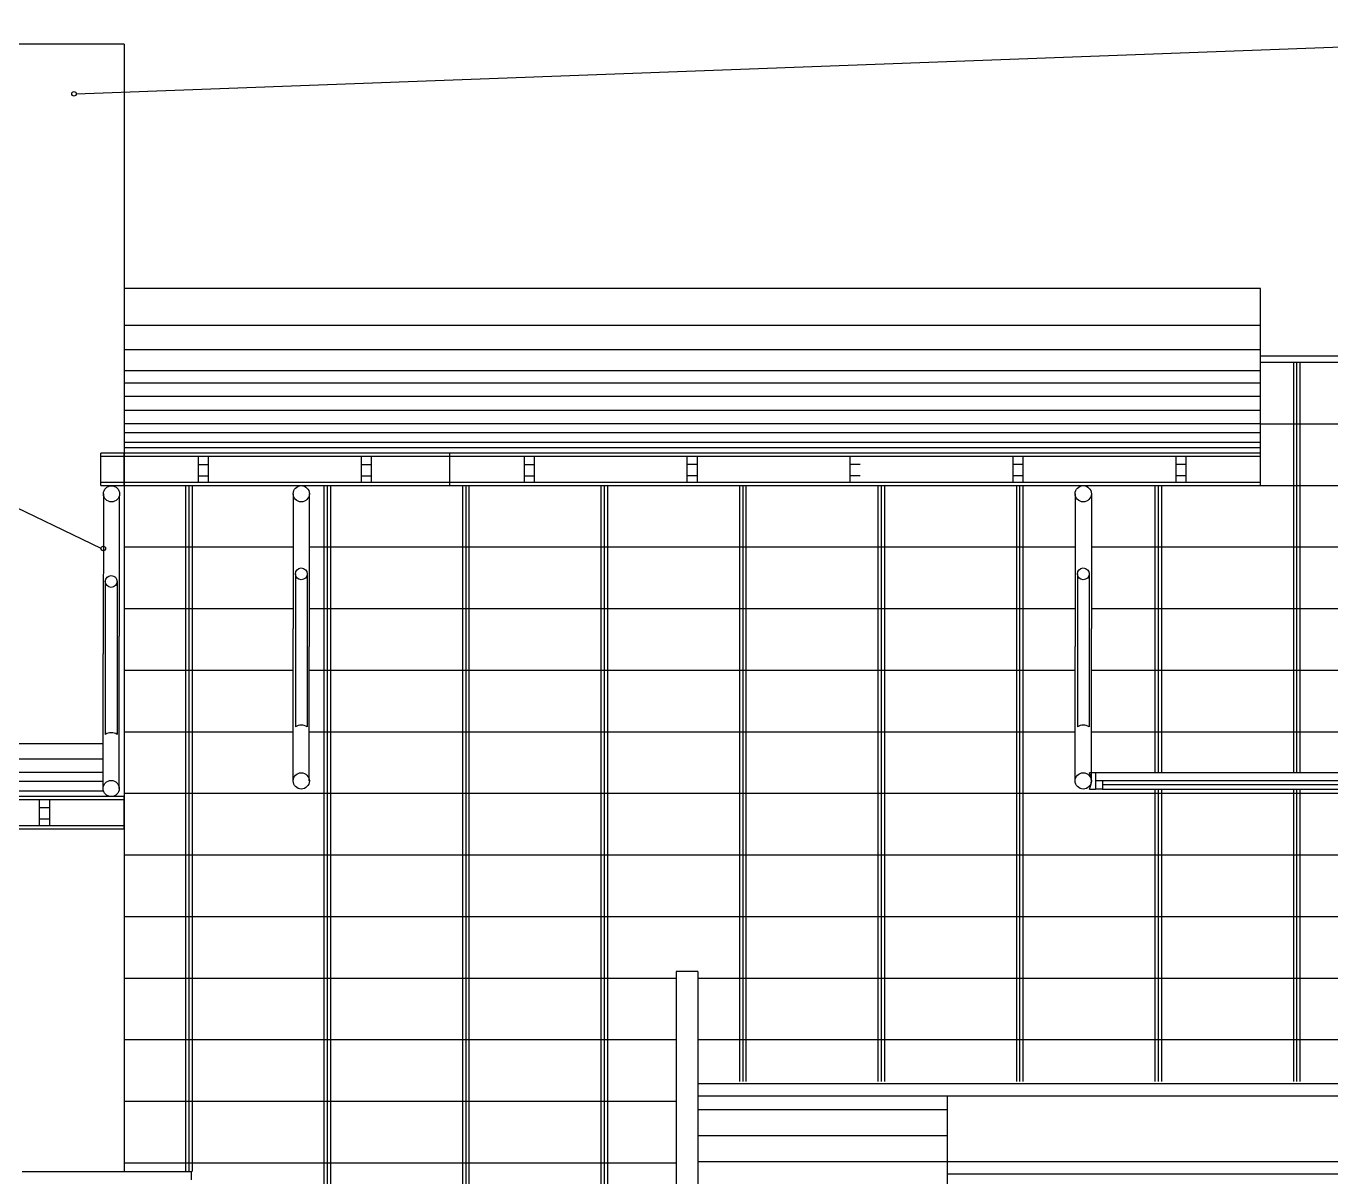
# Model space of a CAD drawing. Extents: x -30 to 1202, y 231 to 898.
# Drawn here: x 105.36 to 153.41, y 634.55 to 676.92 of the extents above; entities that cross this region are included whole.
import ezdxf

# ---------------------------------------------------------------- set-up
doc = ezdxf.new("R2010")
doc.units = 0
doc.header["$LTSCALE"] = 0.04
for name, color, linetype in [('0.1', 1, 'CONTINUOUS'), ('0.2', 2, 'CONTINUOUS'), ('0.3', 3, 'CONTINUOUS'), ('0.5', 5, 'CONTINUOUS')]:
    doc.layers.add(name, color=color, linetype=linetype)

msp = doc.modelspace()

# ---------------------------------------------------------------- linework, layer by layer
at = {"layer": '0.1'}
for p, q in [((107.208, 674.428), (174.312, 676.921)), ((108.121, 657.687), (75.211, 673.515)), ((150.819, 667.256), (108.967, 667.256)), ((150.819, 661.195), (150.819, 667.256)), ((150.819, 665.898), (108.967, 665.898)), ((150.819, 664.996), (108.967, 664.996)), ((150.819, 664.785), (162.819, 664.785)), ((150.819, 664.226), (108.967, 664.226)), ((150.819, 664.545), (162.819, 664.545)), ((152.043, 649.427), (152.043, 664.545)), ((152.163, 649.427), (152.163, 664.545)), ((152.283, 649.427), (152.283, 664.545)), ((150.819, 663.768), (108.967, 663.768)), ((150.819, 663.283), (108.967, 663.283)), ((150.819, 662.766), (108.967, 662.766)), ((150.819, 662.277), (108.967, 662.277)), ((150.819, 662.277), (162.819, 662.277)), ((150.819, 661.94), (108.967, 661.94)), ((150.819, 661.584), (108.967, 661.584)), ((150.819, 661.39), (108.967, 661.39)), ((108.967, 660.01), (209.841, 660.01)), ((111.243, 634.74), (111.243, 659.995)), ((111.363, 634.74), (111.363, 659.995)), ((111.483, 634.74), (111.483, 659.995)), ((116.343, 622.14), (116.343, 659.995)), ((116.463, 622.14), (116.463, 659.995)), ((116.583, 622.14), (116.583, 659.995)), ((121.443, 623.22), (121.443, 659.995)), ((121.563, 623.22), (121.563, 659.995)), ((121.683, 623.22), (121.683, 659.995)), ((126.543, 630.078), (126.543, 659.995)), ((126.663, 630.172), (126.663, 659.995)), ((126.783, 630.266), (126.783, 659.995)), ((131.643, 638.065), (131.643, 659.995)), ((131.763, 638.065), (131.763, 659.995)), ((131.883, 638.065), (131.883, 659.995)), ((136.743, 638.065), (136.743, 659.995)), ((136.863, 638.065), (136.863, 659.995)), ((136.983, 638.065), (136.983, 659.995)), ((141.843, 638.065), (141.843, 659.995)), ((141.963, 638.065), (141.963, 659.995)), ((142.083, 638.065), (142.083, 659.995)), ((146.943, 649.427), (146.943, 659.995)), ((147.063, 649.427), (147.063, 659.995)), ((147.183, 649.427), (147.183, 659.995)), ((108.967, 657.742), (115.196, 657.742)), ((115.791, 657.742), (143.995, 657.742)), ((144.591, 657.742), (169.048, 657.742)), ((108.967, 655.474), (115.196, 655.474)), ((115.791, 655.474), (143.995, 655.474)), ((144.591, 655.474), (169.048, 655.474)), ((108.967, 653.207), (115.196, 653.207)), ((115.791, 653.207), (143.995, 653.207)), ((144.591, 653.207), (169.048, 653.207)), ((108.967, 650.939), (115.196, 650.939)), ((115.791, 650.939), (143.995, 650.939)), ((144.591, 650.939), (169.048, 650.939)), ((108.196, 649.926), (57.924, 649.926)), ((108.196, 649.438), (57.924, 649.438)), ((168.979, 649.427), (144.746, 649.427)), ((108.196, 649.1), (57.924, 649.1)), ((108.196, 648.744), (57.924, 648.744)), ((156.267, 648.977), (145.008, 648.977)), ((146.943, 638.065), (146.943, 648.827)), ((147.063, 638.065), (147.063, 648.827)), ((147.183, 638.065), (147.183, 648.827)), ((152.043, 638.065), (152.043, 648.827)), ((152.163, 638.065), (152.163, 648.827)), ((152.283, 638.065), (152.283, 648.827)), ((108.967, 648.671), (216.666, 648.671)), ((108.967, 646.403), (216.666, 646.403)), ((108.967, 644.136), (216.666, 644.136)), ((108.967, 641.868), (129.302, 641.868)), ((130.093, 641.868), (216.666, 641.868)), ((108.967, 639.6), (129.302, 639.6)), ((130.093, 639.6), (216.666, 639.6)), ((108.967, 637.333), (129.302, 637.333)), ((108.967, 635.065), (129.302, 635.065))]:
    msp.add_line(p, q, dxfattribs=at)
for centre in [(107.126, 674.428), (108.203, 657.687)]:
    msp.add_circle(centre, 0.0822, dxfattribs=at)
at = {"layer": '0.2'}
for p, q in [((108.116, 660.004), (108.116, 661.199)), ((108.207, 659.697), (108.196, 653.801)), ((108.792, 659.618), (108.792, 654.462)), ((115.196, 659.701), (115.196, 654.742)), ((115.791, 659.701), (115.791, 654.081)), ((143.995, 659.701), (143.995, 654.081)), ((144.591, 659.701), (144.591, 654.742)), ((108.277, 656.47), (108.277, 650.842)), ((108.711, 656.47), (108.711, 650.842)), ((115.277, 656.75), (115.277, 651.122)), ((115.71, 656.75), (115.71, 651.122)), ((144.076, 656.75), (144.076, 651.122)), ((144.51, 656.75), (144.51, 651.122)), ((115.196, 649.127), (115.196, 654.742)), ((144.591, 649.127), (144.591, 654.742)), ((108.792, 648.847), (108.792, 654.462)), ((115.791, 649.127), (115.791, 654.081)), ((143.995, 649.127), (143.995, 654.081)), ((108.196, 648.847), (108.196, 653.801)), ((156.267, 649.127), (145.008, 649.127)), ((145.008, 648.827), (156.267, 648.827)), ((129.302, 642.111), (129.302, 631.329)), ((130.093, 642.111), (129.302, 642.111)), ((130.093, 642.111), (130.093, 631.329)), ((139.285, 637.532), (139.285, 626.46)), ((139.285, 637.02), (130.093, 637.02)), ((139.285, 636.06), (130.093, 636.06)), ((141.335, 635.1), (130.093, 635.1)), ((216.666, 635.1), (139.285, 635.1)), ((105.21, 634.74), (111.454, 634.74)), ((111.454, 634.44), (111.454, 634.74)), ((216.666, 634.652), (139.285, 634.652))]:
    msp.add_line(p, q, dxfattribs=at)
for points in [[(130.093, 637.98), (216.666, 637.98)], [(130.093, 637.532), (216.666, 637.532)]]:
    msp.add_lwpolyline(points, dxfattribs=at)
for centre in [(115.494, 650.762), (144.293, 650.762), (108.494, 650.482)]:
    msp.add_arc(centre, 0.42, 58.9358, 121.0642, dxfattribs=at)
at = {"layer": '0.3'}
for p, q in [((108.967, 676.256), (96.967, 676.256)), ((108.967, 676.256), (108.967, 634.74)), ((111.71, 660.115), (111.71, 661.075)), ((111.71, 660.781), (112.082, 660.781)), ((112.082, 660.115), (112.082, 661.075)), ((117.71, 660.115), (117.71, 661.075)), ((117.71, 660.781), (118.082, 660.781)), ((118.082, 660.115), (118.082, 661.075)), ((123.71, 660.115), (123.71, 661.075)), ((123.71, 660.781), (124.082, 660.781)), ((124.082, 660.115), (124.082, 661.075)), ((129.71, 660.115), (129.71, 661.075)), ((130.082, 660.781), (129.71, 660.781)), ((130.082, 660.115), (130.081, 661.075)), ((135.71, 660.115), (135.71, 661.075)), ((136.082, 660.781), (135.71, 660.781)), ((141.71, 660.115), (141.71, 661.075)), ((142.082, 660.781), (141.71, 660.781)), ((142.082, 660.115), (142.081, 661.075)), ((147.71, 660.115), (147.71, 661.075)), ((148.082, 660.781), (147.71, 660.781)), ((148.082, 660.115), (148.081, 661.075)), ((111.71, 660.366), (112.082, 660.366)), ((117.71, 660.366), (118.082, 660.366)), ((123.71, 660.366), (124.082, 660.366)), ((130.082, 660.366), (129.71, 660.366)), ((136.082, 660.366), (135.71, 660.366)), ((142.082, 660.366), (141.71, 660.366)), ((148.082, 660.366), (147.71, 660.366)), ((96.967, 650.508), (108.196, 650.508)), ((144.746, 649.427), (144.522, 649.427)), ((144.746, 649.427), (144.746, 648.827)), ((144.522, 648.827), (144.746, 648.827)), ((145.008, 649.127), (144.746, 649.127)), ((145.008, 648.827), (144.746, 648.827)), ((145.008, 649.127), (145.008, 648.827)), ((105.858, 647.47), (105.858, 648.43)), ((106.23, 647.47), (106.229, 648.43)), ((106.229, 648.136), (105.858, 648.136)), ((106.23, 647.72), (105.858, 647.72))]:
    msp.add_line(p, q, dxfattribs=at)
msp.add_arc((143.898, 649.127), 0.693, 334.3351, 25.6649, dxfattribs=at)
at = {"layer": '0.5'}
for p, q in [((150.819, 661.195), (108.116, 661.195)), ((150.819, 661.075), (108.116, 661.075)), ((108.967, 659.995), (108.967, 661.195)), ((120.967, 659.995), (120.967, 661.195)), ((150.819, 659.995), (150.819, 661.195)), ((150.819, 660.115), (108.116, 660.115)), ((150.819, 659.995), (108.116, 659.995)), ((108.967, 648.55), (57.924, 648.55)), ((108.967, 648.43), (57.924, 648.43)), ((108.967, 647.35), (108.967, 648.55)), ((108.967, 647.47), (57.924, 647.47)), ((108.967, 647.35), (57.924, 647.35))]:
    msp.add_line(p, q, dxfattribs=at)
for centre, radius in [((108.505, 659.697), 0.298), ((115.494, 659.701), 0.298), ((144.293, 659.701), 0.298), ((115.494, 656.75), 0.217), ((144.293, 656.75), 0.217), ((108.494, 656.47), 0.217), ((115.494, 649.127), 0.298), ((144.293, 649.127), 0.298), ((108.494, 648.847), 0.298)]:
    msp.add_circle(centre, radius, dxfattribs=at)

doc.saveas('drawing.dxf')
